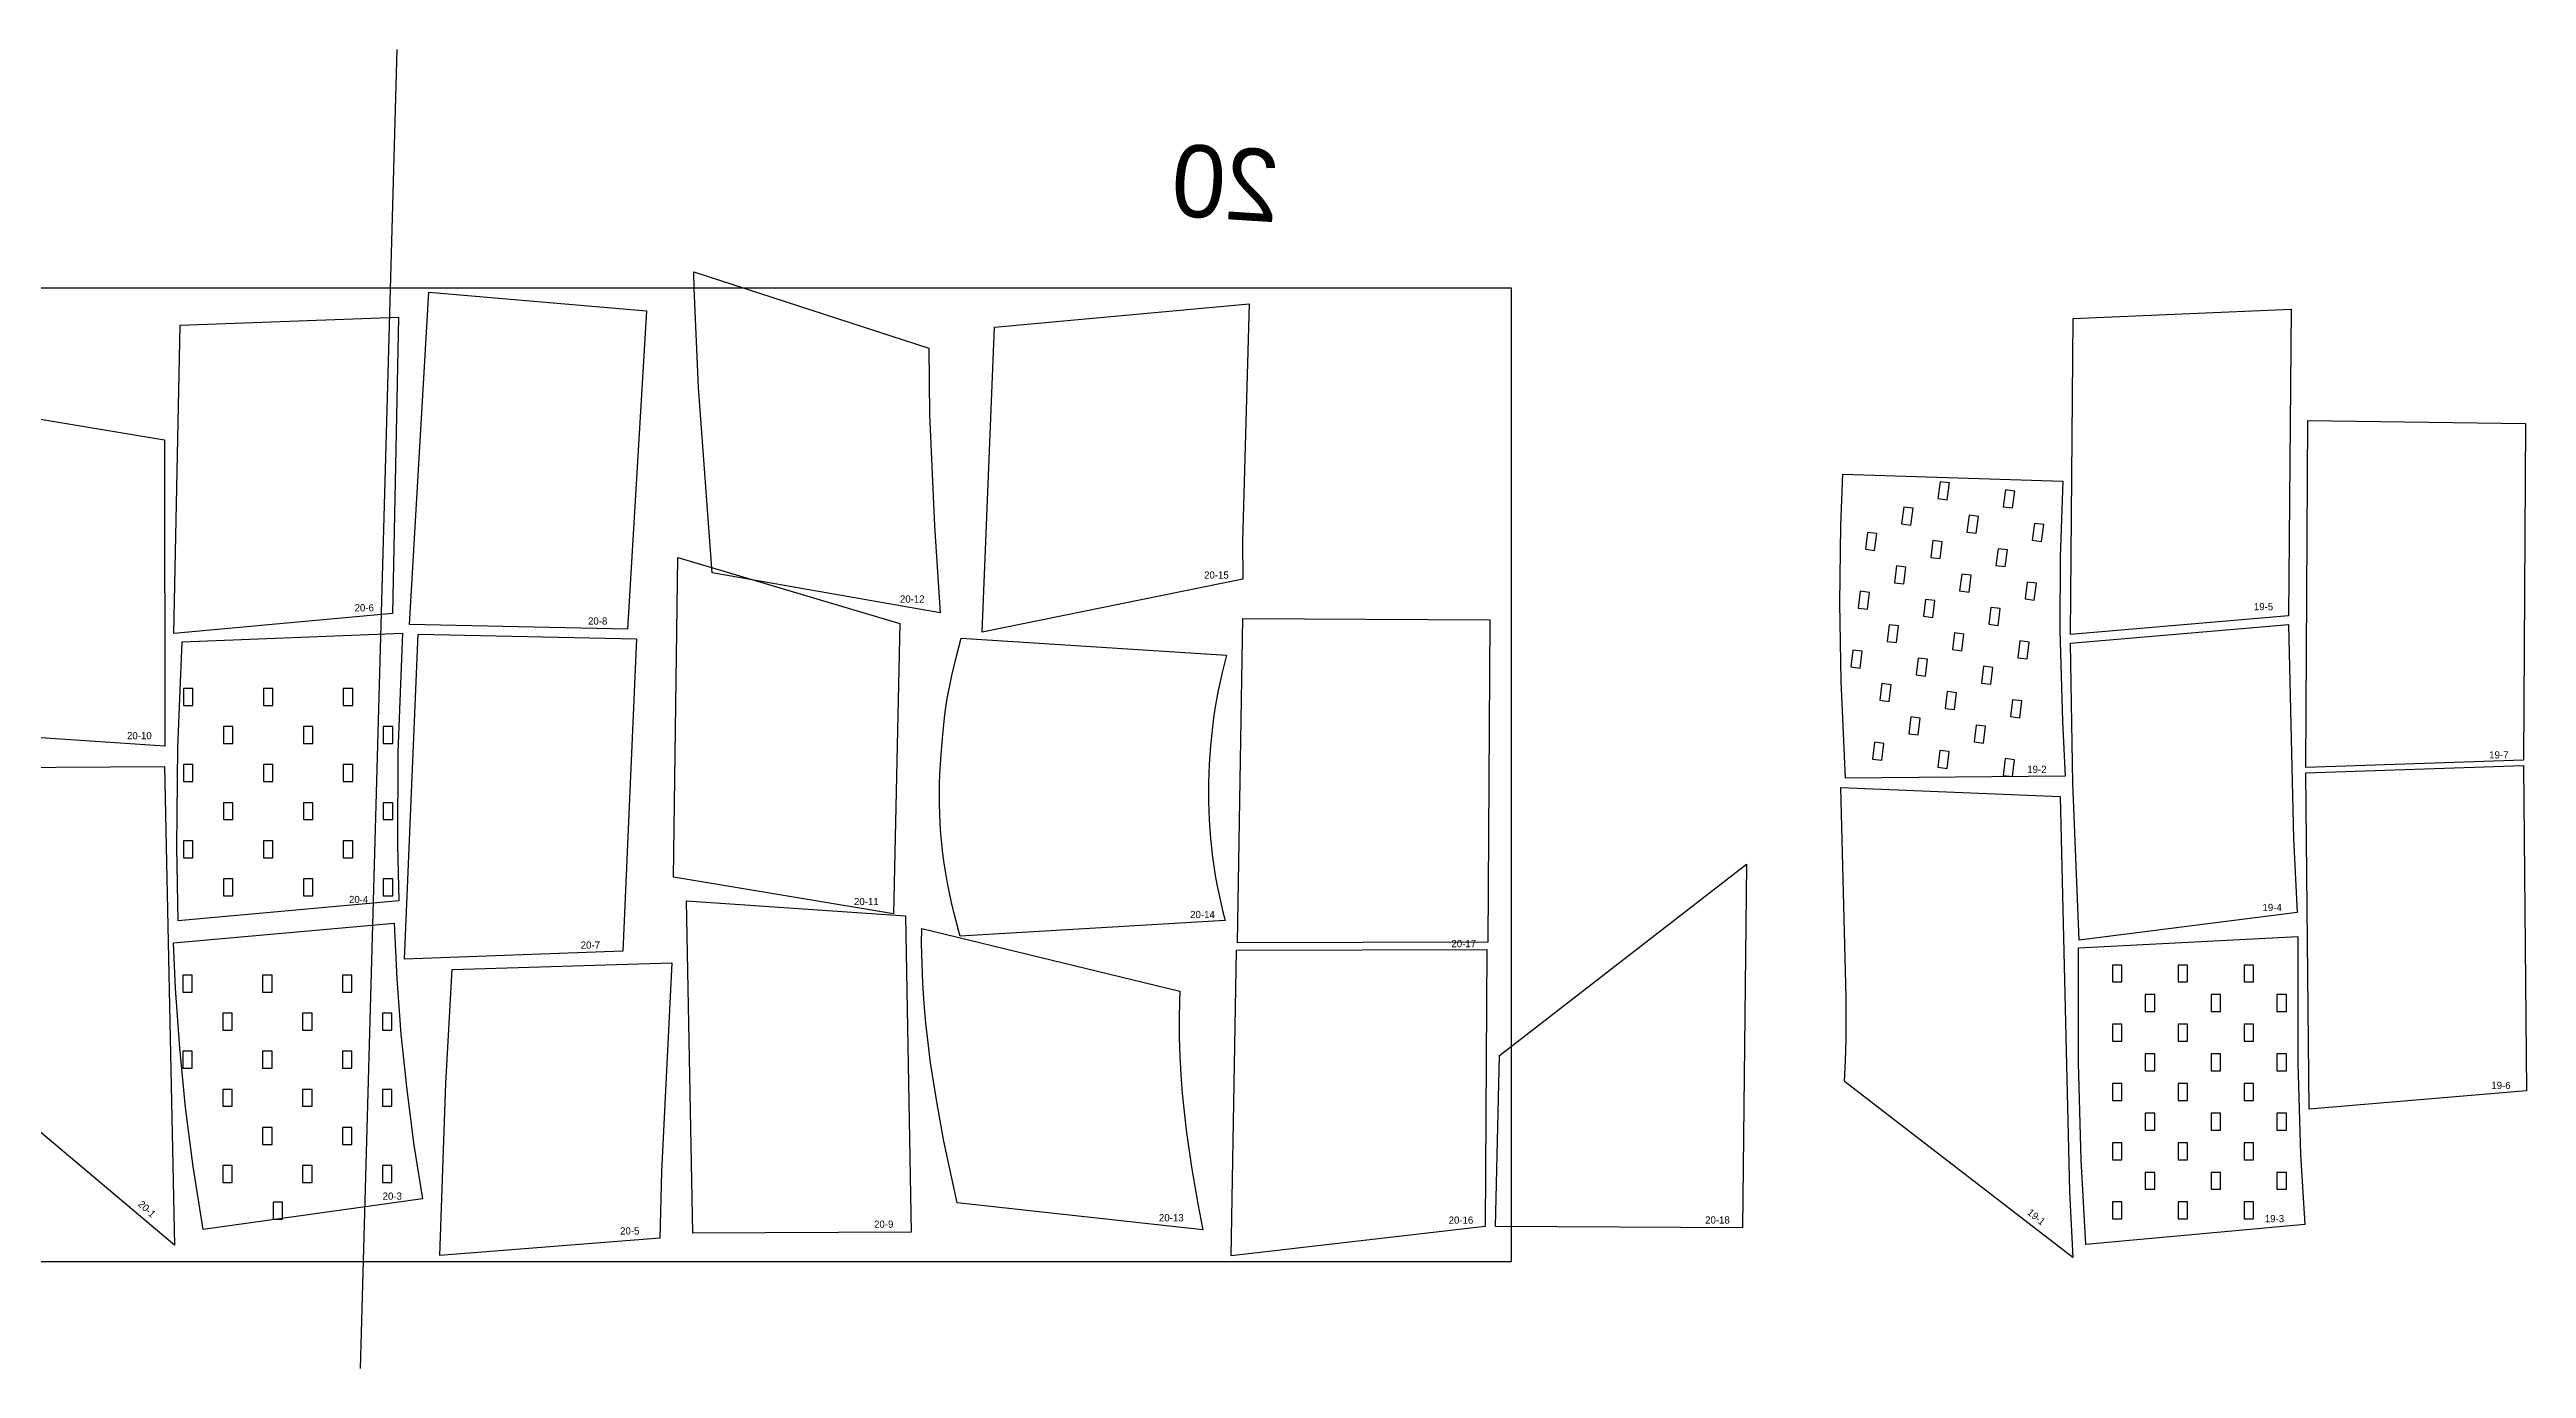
# Model space of a CAD drawing. Header units: millimetres. Extents: x 12942 to 18383, y 13072 to 17462.
# Drawn here: x 15151 to 15837, y 14413 to 14778 of the extents above; entities that cross this region are included whole.
import ezdxf

# ---------------------------------------------------------------- set-up
doc = ezdxf.new("R2010")
doc.units = ezdxf.units.MM
doc.header["$LTSCALE"] = 100
doc.header["$MEASUREMENT"] = 0
for name, color, linetype in [('CUT', 3, 'Continuous'), ('Default', 7, 'Continuous'), ('text', 1, 'Continuous')]:
    doc.layers.add(name, color=color, linetype=linetype)

msp = doc.modelspace()

# ---------------------------------------------------------------- linework, layer by layer
at = {"layer": 'CUT'}
for points in [[(15394.44, 14695.44), (15394.63, 14677.08), (15395.96, 14646.18), (15397.6, 14622.1), (15334.3, 14633.13), (15330.51, 14684.54), (15329.35, 14712.08), (15329.24, 14716.63), (15394.44, 14695.44)], [(15316.12, 14705.86), (15310.87, 14617.5), (15250.38, 14618.8), (15255.81, 14711.04), (15316.12, 14705.86)], [(15483.26, 14707.75), (15481.42, 14641.98), (15481.45, 14631.41), (15409.22, 14616.7), (15412.63, 14701.29), (15483.26, 14707.75)], [(15711.79, 14703.67), (15772.24, 14706.28), (15771.5, 14621.23), (15711.03, 14616.06), (15711.79, 14703.67)], [(15247.37, 14704.08), (15245.74, 14621.86), (15185.09, 14616.32), (15186.78, 14701.89), (15247.37, 14704.08)], [(15182.45, 14670.06), (15182.59, 14585.11), (15121.86, 14589.21), (15121.38, 14680.21), (15182.45, 14670.06)], [(15776.81, 14675.44), (15837.15, 14674.55), (15836.63, 14581.25), (15776.3, 14579.18), (15776.81, 14675.44)], [(15708.85, 14658.55), (15708.15, 14637.48), (15708.07, 14617.23), (15708.78, 14591.93), (15709.55, 14576.76), (15648.61, 14576.21), (15647.4, 14603.14), (15647.05, 14624.71), (15647.34, 14646.27), (15647.89, 14660.53), (15708.85, 14658.55)], [(15674.25, 14653.75), (15676.84, 14653.43), (15677.42, 14658.08), (15674.83, 14658.41), (15674.25, 14653.75)], [(15664.18, 14646.72), (15666.77, 14646.4), (15667.35, 14651.06), (15664.76, 14651.38), (15664.18, 14646.72)], [(15692.37, 14651.5), (15694.95, 14651.18), (15695.53, 14655.83), (15692.94, 14656.16), (15692.37, 14651.5)], [(15654.12, 14639.69), (15656.7, 14639.37), (15657.28, 14644.03), (15654.69, 14644.35), (15654.12, 14639.69)], [(15682.3, 14644.47), (15684.89, 14644.15), (15685.46, 14648.81), (15682.88, 14649.13), (15682.3, 14644.47)], [(15700.41, 14642.22), (15703, 14641.9), (15703.58, 14646.56), (15700.99, 14646.88), (15700.41, 14642.22)], [(15386.39, 14619.13), (15384.66, 14538.62), (15323.59, 14548.77), (15324.79, 14637.41), (15386.39, 14619.13)], [(15672.23, 14637.45), (15674.82, 14637.12), (15675.39, 14641.78), (15672.81, 14642.1), (15672.23, 14637.45)], [(15690.34, 14635.2), (15692.93, 14634.88), (15693.51, 14639.53), (15690.92, 14639.85), (15690.34, 14635.2)], [(15662.16, 14630.42), (15664.75, 14630.1), (15665.33, 14634.76), (15662.74, 14635.08), (15662.16, 14630.42)], [(15680.27, 14628.17), (15682.86, 14627.85), (15683.44, 14632.51), (15680.85, 14632.83), (15680.27, 14628.17)], [(15698.39, 14625.92), (15700.97, 14625.6), (15701.55, 14630.26), (15698.97, 14630.58), (15698.39, 14625.92)], [(15652.09, 14623.39), (15654.68, 14623.07), (15655.26, 14627.73), (15652.67, 14628.05), (15652.09, 14623.39)], [(15670.2, 14621.14), (15672.79, 14620.82), (15673.37, 14625.48), (15670.78, 14625.8), (15670.2, 14621.14)], [(15688.32, 14618.89), (15690.91, 14618.57), (15691.48, 14623.23), (15688.9, 14623.55), (15688.32, 14618.89)], [(15186.22, 14536.7), (15185.85, 14557.12), (15186.15, 14584.69), (15187.39, 14614.04), (15248.51, 14616.43), (15247.21, 14583.44), (15247.09, 14557.67), (15247.42, 14542.18), (15186.22, 14536.7)], [(15313.32, 14614.89), (15309.59, 14528.23), (15248.99, 14526.05), (15252.84, 14616.2), (15313.32, 14614.89)], [(15549.45, 14530.79), (15480.04, 14530.56), (15481.5, 14620.53), (15549.97, 14620.14), (15549.45, 14530.79)], [(15660.14, 14614.12), (15662.72, 14613.8), (15663.3, 14618.45), (15660.71, 14618.77), (15660.14, 14614.12)], [(15678.25, 14611.87), (15680.84, 14611.55), (15681.42, 14616.2), (15678.83, 14616.53), (15678.25, 14611.87)], [(15711.03, 14613.68), (15771.5, 14618.85), (15772.82, 14559.49), (15773.83, 14539), (15713.45, 14531.26), (15711.64, 14574.85), (15711.03, 14613.68)], [(15476.97, 14610.31), (15475.79, 14605.55), (15474.66, 14600.52), (15474.16, 14598), (15473.71, 14595.46), (15473.35, 14592.91), (15473.05, 14590.35), (15472.55, 14585.22), (15472.19, 14580.08), (15471.99, 14574.93), (15471.96, 14572.35), (15471.97, 14569.77), (15472.03, 14567.19), (15472.14, 14564.62), (15472.3, 14562.05), (15472.51, 14559.48), (15472.77, 14556.91), (15473.08, 14554.36), (15473.44, 14551.8), (15473.85, 14549.26), (15474.31, 14546.72), (15474.82, 14544.2), (15475.96, 14539.17), (15476.58, 14536.71), (15403.09, 14532.45), (15402.74, 14533.71), (15401.33, 14539.04), (15400.7, 14541.72), (15400.11, 14544.42), (15399.58, 14547.12), (15399.11, 14549.84), (15398.69, 14552.56), (15398.33, 14555.3), (15398.03, 14558.04), (15397.79, 14560.79), (15397.61, 14563.54), (15397.48, 14566.29), (15397.41, 14569.05), (15397.39, 14571.8), (15397.42, 14574.56), (15397.5, 14577.32), (15397.8, 14582.82), (15398.27, 14588.32), (15398.88, 14593.8), (15399.27, 14596.53), (15399.72, 14599.25), (15400.23, 14601.96), (15400.79, 14604.65), (15402.07, 14610.02), (15403.41, 14615.02), (15476.97, 14610.31)], [(15650.07, 14607.09), (15652.65, 14606.77), (15653.23, 14611.43), (15650.65, 14611.75), (15650.07, 14607.09)], [(15668.18, 14604.84), (15670.77, 14604.52), (15671.35, 14609.18), (15668.76, 14609.5), (15668.18, 14604.84)], [(15696.36, 14609.62), (15698.95, 14609.3), (15699.53, 14613.96), (15696.94, 14614.28), (15696.36, 14609.62)], [(15658.11, 14597.81), (15660.7, 14597.49), (15661.28, 14602.15), (15658.69, 14602.47), (15658.11, 14597.81)], [(15686.29, 14602.59), (15688.88, 14602.27), (15689.46, 14606.93), (15686.87, 14607.25), (15686.29, 14602.59)], [(15187.73, 14596.4), (15190.34, 14596.4), (15190.34, 14601.09), (15187.73, 14601.09), (15187.73, 14596.4)], [(15209.9, 14596.4), (15212.5, 14596.4), (15212.5, 14601.09), (15209.9, 14601.09), (15209.9, 14596.4)], [(15232.06, 14596.4), (15234.67, 14596.4), (15234.67, 14601.09), (15232.06, 14601.09), (15232.06, 14596.4)], [(15676.23, 14595.57), (15678.81, 14595.24), (15679.39, 14599.9), (15676.8, 14600.22), (15676.23, 14595.57)], [(15694.34, 14593.32), (15696.93, 14593), (15697.5, 14597.65), (15694.92, 14597.97), (15694.34, 14593.32)], [(15198.82, 14585.84), (15201.42, 14585.84), (15201.42, 14590.53), (15198.82, 14590.53), (15198.82, 14585.84)], [(15220.98, 14585.84), (15223.59, 14585.84), (15223.59, 14590.53), (15220.98, 14590.53), (15220.98, 14585.84)], [(15243.14, 14585.84), (15245.75, 14585.84), (15245.75, 14590.53), (15243.14, 14590.53), (15243.14, 14585.84)], [(15666.16, 14588.54), (15668.74, 14588.22), (15669.32, 14592.88), (15666.73, 14593.2), (15666.16, 14588.54)], [(15684.27, 14586.29), (15686.86, 14585.97), (15687.44, 14590.63), (15684.85, 14590.95), (15684.27, 14586.29)], [(15656.09, 14581.51), (15658.68, 14581.19), (15659.25, 14585.85), (15656.67, 14586.17), (15656.09, 14581.51)], [(15674.2, 14579.26), (15676.79, 14578.94), (15677.37, 14583.6), (15674.78, 14583.92), (15674.2, 14579.26)], [(15185.25, 14446.69), (15123.93, 14498.29), (15121.98, 14579.11), (15182.45, 14579.48), (15185.25, 14446.69)], [(15187.73, 14575.28), (15190.34, 14575.28), (15190.34, 14579.97), (15187.73, 14579.97), (15187.73, 14575.28)], [(15209.9, 14575.28), (15212.5, 14575.28), (15212.5, 14579.97), (15209.9, 14579.97), (15209.9, 14575.28)], [(15232.06, 14575.28), (15234.67, 14575.28), (15234.67, 14579.97), (15232.06, 14579.97), (15232.06, 14575.28)], [(15692.31, 14577.01), (15694.9, 14576.69), (15695.48, 14581.35), (15692.89, 14581.67), (15692.31, 14577.01)], [(15776.3, 14577.68), (15836.63, 14579.76), (15837.44, 14489.48), (15777.15, 14484.46), (15776.3, 14577.68)], [(15198.82, 14564.72), (15201.42, 14564.72), (15201.42, 14569.41), (15198.82, 14569.41), (15198.82, 14564.72)], [(15220.98, 14564.72), (15223.59, 14564.72), (15223.59, 14569.41), (15220.98, 14569.41), (15220.98, 14564.72)], [(15243.14, 14564.72), (15245.75, 14564.72), (15245.75, 14569.41), (15243.14, 14569.41), (15243.14, 14564.72)], [(15711.66, 14443.27), (15648.33, 14492.07), (15648.61, 14497.89), (15648.78, 14503.72), (15648.83, 14515.37), (15647.28, 14573.61), (15708.17, 14571.12), (15710.74, 14461.52), (15711.66, 14443.27)], [(15187.73, 14554.16), (15190.34, 14554.16), (15190.34, 14558.85), (15187.73, 14558.85), (15187.73, 14554.16)], [(15209.9, 14554.16), (15212.5, 14554.16), (15212.5, 14558.85), (15209.9, 14558.85), (15209.9, 14554.16)], [(15232.06, 14554.16), (15234.67, 14554.16), (15234.67, 14558.85), (15232.06, 14558.85), (15232.06, 14554.16)], [(15198.82, 14543.6), (15201.42, 14543.6), (15201.42, 14548.29), (15198.82, 14548.29), (15198.82, 14543.6)], [(15220.98, 14543.6), (15223.59, 14543.6), (15223.59, 14548.29), (15220.98, 14548.29), (15220.98, 14543.6)], [(15243.14, 14543.6), (15245.75, 14543.6), (15245.75, 14548.29), (15243.14, 14548.29), (15243.14, 14543.6)], [(15620.06, 14451.53), (15551.59, 14451.92), (15552.65, 14499.3), (15621.18, 14552.34), (15620.06, 14451.53)], [(15387.98, 14538.08), (15389.5, 14450.35), (15328.97, 14450.07), (15327.24, 14542.19), (15387.98, 14538.08)], [(15184.99, 14530.55), (15246.19, 14536.03), (15246.89, 14520.61), (15248.04, 14505.19), (15249.63, 14489.81), (15251.64, 14474.48), (15254.06, 14459.53), (15193.19, 14451.04), (15190.41, 14468.53), (15188.33, 14484.94), (15186.7, 14501.4), (15185.55, 14517.9), (15184.99, 14530.55)], [(15463.98, 14517.18), (15463.89, 14514.57), (15463.82, 14509.42), (15463.87, 14504.26), (15464.03, 14499.11), (15464.3, 14493.96), (15464.69, 14488.82), (15465.19, 14483.69), (15465.78, 14478.57), (15467.23, 14468.36), (15468.97, 14458.2), (15470.38, 14450.93), (15402.24, 14458.45), (15398.6, 14475.58), (15396.61, 14486.43), (15394.93, 14497.32), (15394.23, 14502.79), (15393.63, 14508.28), (15393.15, 14513.77), (15392.8, 14519.27), (15392.55, 14524.78), (15392.43, 14530.29), (15392.44, 14534.5), (15463.98, 14517.18)], [(15549.11, 14528.75), (15548.68, 14451.94), (15478.23, 14443.73), (15479.7, 14528.52), (15549.11, 14528.75)], [(15776.03, 14452.46), (15715.28, 14446.91), (15713.92, 14470.35), (15713.18, 14497.3), (15713.26, 14529.15), (15774.06, 14532.32), (15774.03, 14497.15), (15774.82, 14471.85), (15776.03, 14452.46)], [(15187.53, 14516.92), (15190.14, 14516.92), (15190.14, 14521.61), (15187.53, 14521.61), (15187.53, 14516.92)], [(15209.69, 14516.92), (15212.3, 14516.92), (15212.3, 14521.61), (15209.69, 14521.61), (15209.69, 14516.92)], [(15231.86, 14516.92), (15234.46, 14516.92), (15234.46, 14521.61), (15231.86, 14521.61), (15231.86, 14516.92)], [(15323.14, 14525.03), (15320.27, 14467.18), (15319.81, 14448.65), (15258.83, 14443.89), (15260.47, 14491.68), (15262.27, 14523.18), (15323.14, 14525.03)], [(15722.62, 14519.72), (15725.23, 14519.72), (15725.23, 14524.41), (15722.62, 14524.41), (15722.62, 14519.72)], [(15740.88, 14519.72), (15743.48, 14519.72), (15743.48, 14524.41), (15740.88, 14524.41), (15740.88, 14519.72)], [(15759.13, 14519.72), (15761.74, 14519.72), (15761.74, 14524.41), (15759.13, 14524.41), (15759.13, 14519.72)], [(15731.75, 14511.5), (15734.36, 14511.5), (15734.36, 14516.2), (15731.75, 14516.2), (15731.75, 14511.5)], [(15750, 14511.5), (15752.61, 14511.5), (15752.61, 14516.2), (15750, 14516.2), (15750, 14511.5)], [(15768.26, 14511.5), (15770.86, 14511.5), (15770.86, 14516.2), (15768.26, 14516.2), (15768.26, 14511.5)], [(15198.61, 14506.36), (15201.22, 14506.36), (15201.22, 14511.05), (15198.61, 14511.05), (15198.61, 14506.36)], [(15220.77, 14506.36), (15223.38, 14506.36), (15223.38, 14511.05), (15220.77, 14511.05), (15220.77, 14506.36)], [(15242.94, 14506.36), (15245.55, 14506.36), (15245.55, 14511.05), (15242.94, 14511.05), (15242.94, 14506.36)], [(15722.62, 14503.29), (15725.23, 14503.29), (15725.23, 14507.98), (15722.62, 14507.98), (15722.62, 14503.29)], [(15740.88, 14503.29), (15743.48, 14503.29), (15743.48, 14507.98), (15740.88, 14507.98), (15740.88, 14503.29)], [(15759.13, 14503.29), (15761.74, 14503.29), (15761.74, 14507.98), (15759.13, 14507.98), (15759.13, 14503.29)], [(15187.53, 14495.8), (15190.14, 14495.8), (15190.14, 14500.49), (15187.53, 14500.49), (15187.53, 14495.8)], [(15209.69, 14495.8), (15212.3, 14495.8), (15212.3, 14500.49), (15209.69, 14500.49), (15209.69, 14495.8)], [(15231.86, 14495.8), (15234.46, 14495.8), (15234.46, 14500.49), (15231.86, 14500.49), (15231.86, 14495.8)], [(15731.75, 14495.07), (15734.36, 14495.07), (15734.36, 14499.77), (15731.75, 14499.77), (15731.75, 14495.07)], [(15750, 14495.07), (15752.61, 14495.07), (15752.61, 14499.77), (15750, 14499.77), (15750, 14495.07)], [(15768.26, 14495.07), (15770.86, 14495.07), (15770.86, 14499.77), (15768.26, 14499.77), (15768.26, 14495.07)], [(15198.61, 14485.24), (15201.22, 14485.24), (15201.22, 14489.93), (15198.61, 14489.93), (15198.61, 14485.24)], [(15220.77, 14485.24), (15223.38, 14485.24), (15223.38, 14489.93), (15220.77, 14489.93), (15220.77, 14485.24)], [(15242.94, 14485.24), (15245.55, 14485.24), (15245.55, 14489.93), (15242.94, 14489.93), (15242.94, 14485.24)], [(15722.62, 14486.86), (15725.23, 14486.86), (15725.23, 14491.55), (15722.62, 14491.55), (15722.62, 14486.86)], [(15740.88, 14486.86), (15743.48, 14486.86), (15743.48, 14491.55), (15740.88, 14491.55), (15740.88, 14486.86)], [(15759.13, 14486.86), (15761.74, 14486.86), (15761.74, 14491.55), (15759.13, 14491.55), (15759.13, 14486.86)], [(15209.69, 14474.68), (15212.3, 14474.68), (15212.3, 14479.37), (15209.69, 14479.37), (15209.69, 14474.68)], [(15231.86, 14474.68), (15234.46, 14474.68), (15234.46, 14479.37), (15231.86, 14479.37), (15231.86, 14474.68)], [(15731.75, 14478.65), (15734.36, 14478.65), (15734.36, 14483.34), (15731.75, 14483.34), (15731.75, 14478.65)], [(15750, 14478.65), (15752.61, 14478.65), (15752.61, 14483.34), (15750, 14483.34), (15750, 14478.65)], [(15768.26, 14478.65), (15770.86, 14478.65), (15770.86, 14483.34), (15768.26, 14483.34), (15768.26, 14478.65)], [(15722.62, 14470.43), (15725.23, 14470.43), (15725.23, 14475.13), (15722.62, 14475.13), (15722.62, 14470.43)], [(15740.88, 14470.43), (15743.48, 14470.43), (15743.48, 14475.13), (15740.88, 14475.13), (15740.88, 14470.43)], [(15759.13, 14470.43), (15761.74, 14470.43), (15761.74, 14475.13), (15759.13, 14475.13), (15759.13, 14470.43)], [(15198.61, 14464.12), (15201.22, 14464.12), (15201.22, 14468.81), (15198.61, 14468.81), (15198.61, 14464.12)], [(15220.77, 14464.12), (15223.38, 14464.12), (15223.38, 14468.81), (15220.77, 14468.81), (15220.77, 14464.12)], [(15242.94, 14464.12), (15245.55, 14464.12), (15245.55, 14468.81), (15242.94, 14468.81), (15242.94, 14464.12)], [(15731.75, 14462.22), (15734.36, 14462.22), (15734.36, 14466.91), (15731.75, 14466.91), (15731.75, 14462.22)], [(15750, 14462.22), (15752.61, 14462.22), (15752.61, 14466.91), (15750, 14466.91), (15750, 14462.22)], [(15768.26, 14462.22), (15770.86, 14462.22), (15770.86, 14466.91), (15768.26, 14466.91), (15768.26, 14462.22)], [(15212.58, 14453.92), (15215.19, 14453.92), (15215.19, 14458.61), (15212.58, 14458.61), (15212.58, 14453.92)], [(15722.62, 14454.01), (15725.23, 14454.01), (15725.23, 14458.7), (15722.62, 14458.7), (15722.62, 14454.01)], [(15740.88, 14454.01), (15743.48, 14454.01), (15743.48, 14458.7), (15740.88, 14458.7), (15740.88, 14454.01)], [(15759.13, 14454.01), (15761.74, 14454.01), (15761.74, 14458.7), (15759.13, 14458.7), (15759.13, 14454.01)]]:
    msp.add_lwpolyline(points, dxfattribs=at)
at = {"layer": 'Default'}
msp.add_line((15246.89, 14778.28), (15236.73, 14412.53), dxfattribs=at)
msp.add_lwpolyline([(13056.03, 14712.15), (13056.03, 14442.15), (15556.03, 14442.15), (15556.03, 14712.15), (13056.03, 14712.15)], dxfattribs=at)

# ---------------------------------------------------------------- texts
at = {"layer": 'text', "extrusion": (0, 0, -1), "insert": (15492.21, 14750.3), "char_height": 20, "width": 9.39, "attachment_point": 1, "text_direction": (-0.997962, 0.063816, 0)}
msp.add_mtext('20', dxfattribs=at)
at = {"layer": 'text', "char_height": 2, "width": 9.39, "attachment_point": 1}
for s, insert in [('20-15', (15470.76, 14633.56)), ('20-6', (15235.19, 14624.48)), ('20-12', (15386.41, 14626.9)), ('19-5', (15761.85, 14624.79)), ('20-8', (15299.92, 14620.81)), ('20-10', (15172.08, 14589.03)), ('19-7', (15827.11, 14583.68)), ('19-2', (15699.01, 14579.66)), ('20-4', (15233.63, 14543.58)), ('20-11', (15373.67, 14543.01)), ('19-4', (15764.25, 14541.37)), ('20-14', (15466.89, 14539.41)), ('20-7', (15297.89, 14530.94)), ('20-17', (15539.33, 14531.35)), ('19-6', (15827.7, 14492.02)), ('20-3', (15242.96, 14461.33)), ('20-5', (15308.81, 14451.67)), ('20-9', (15379.24, 14453.54)), ('20-13', (15458.24, 14455.33)), ('20-16', (15538.56, 14454.67)), ('20-18', (15609.69, 14454.71)), ('19-3', (15764.88, 14455.09))]:
    msp.add_mtext(s, dxfattribs=dict(at, insert=insert))
for s, insert, rotation in [('20-1', (15176.31, 14459.32), 317), ('19-1', (15700.1, 14457.01), 320.55214)]:
    msp.add_mtext(s, dxfattribs=dict(at, insert=insert, rotation=rotation))

doc.saveas('drawing.dxf')
